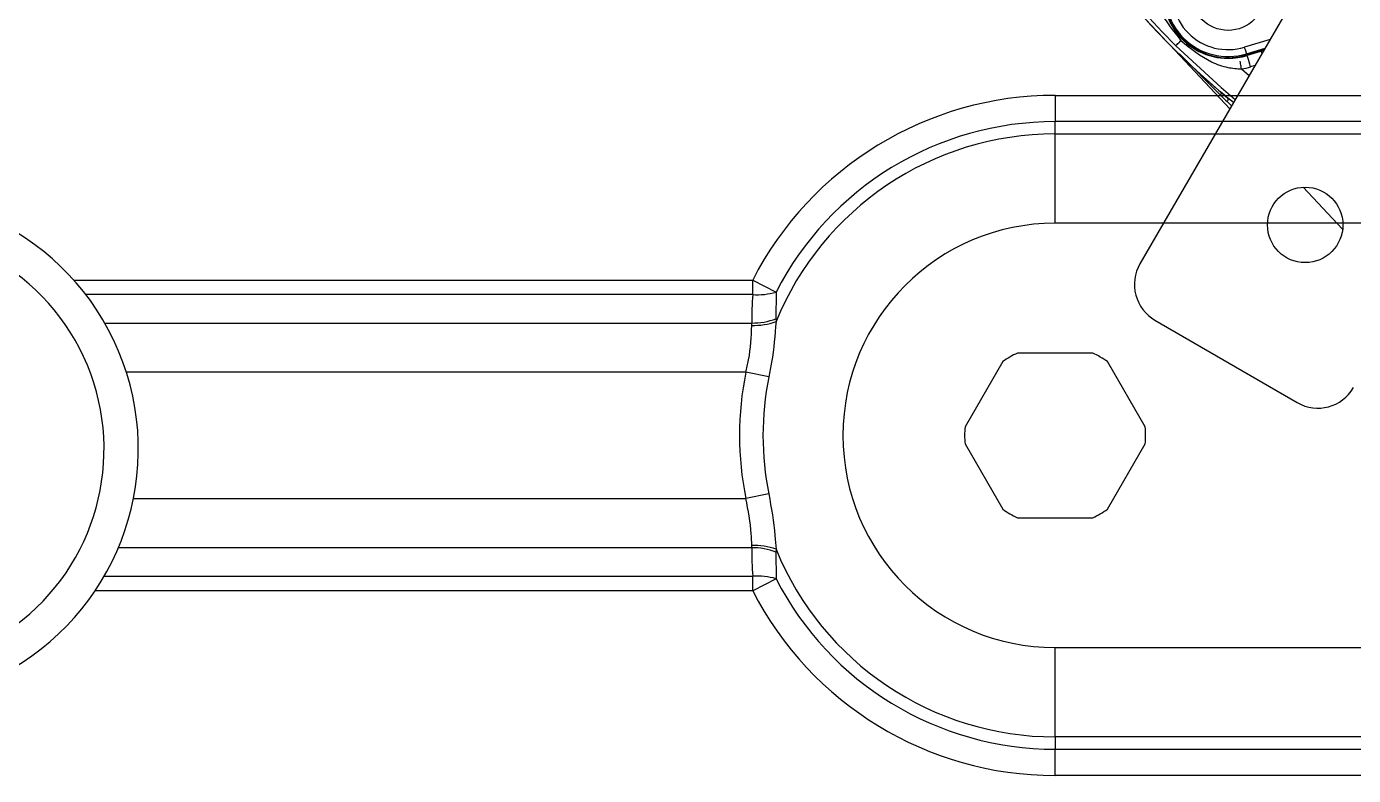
# Model space of a CAD drawing. Header units: millimetres. Extents: x 4754612 to 5801174, y 2368242 to 2777223.
# Drawn here: x 5551994.2 to 5552091, y 2415243.1 to 2415297.7 of the extents above; entities that cross this region are included whole.
import ezdxf

# ---------------------------------------------------------------- set-up
doc = ezdxf.new("R2010")
doc.units = ezdxf.units.MM
doc.header["$LTSCALE"] = 1000
for name, color, linetype in [('253', 253, 'Continuous'), ('DOOR', 4, 'Continuous'), ('HAT', 252, 'Continuous')]:
    doc.layers.add(name, color=color, linetype=linetype)

# ---------------------------------------------------------------- blocks, each defined once
blk = doc.blocks.new('방화셔터 기본')
at = {"layer": '253', "linetype": 'Continuous', "lineweight": 25}
for p, q in [((5542323.529, 8102044.89), (5542310.495, 8102022.409)), ((5542317.049, 8102033.714), (5542312.694, 8102038.361)), ((5542319.984, 8102038.776), (5542318.127, 8102038.208)), ((5542318.273, 8102037.73), (5542319.615, 8102038.141)), ((5542319.548, 8102038.025), (5542318.299, 8102037.643)), ((5542319.518, 8102037.972), (5542318.312, 8102037.603)), ((5542313.377, 8102037.731), (5542316.368, 8102034.707)), ((5542318.299, 8102037.643), (5542318.273, 8102037.73)), ((5542318.299, 8102037.643), (5542318.312, 8102037.603)), ((5542317.902, 8102036.621), (5542318.463, 8102036.153)), ((5542318.884, 8102036.878), (5542318.563, 8102036.78)), ((5542316.86, 8102034.241), (5542317.182, 8102033.944)), ((5542317.317, 8102034.176), (5542316.886, 8102034.523)), ((5542325.277, 8102024.934), (5542322.408, 8102027.995)), ((5542311.586, 8102018.309), (5542321.968, 8102012.291))]:
    blk.add_line(p, q, dxfattribs=at)
at = {"layer": '253', "linetype": 'Continuous'}
for p, q in [((5542304.302, 8102034.697), (5542304.302, 8102032.782)), ((5542304.302, 8102034.697), (5542403.302, 8102034.697)), ((5542304.302, 8102031.883), (5542304.302, 8102032.782)), ((5542403.302, 8102032.782), (5542304.302, 8102032.782)), ((5542304.302, 8102025.372), (5542304.302, 8102031.883)), ((5542304.302, 8102031.883), (5542403.302, 8102031.883)), ((5542403.302, 8102025.372), (5542304.302, 8102025.372)), ((5542232.716, 8102021.229), (5542282.244, 8102021.229)), ((5542282.244, 8102021.229), (5542283.947, 8102020.354)), ((5542282.244, 8102020.173), (5542282.244, 8102021.229)), ((5542282.244, 8102020.173), (5542233.593, 8102020.173)), ((5542283.947, 8102020.354), (5542283.94, 8102018.412)), ((5542234.978, 8102018.094), (5542282.173, 8102018.094)), ((5542282.173, 8102017.921), (5542282.173, 8102018.094)), ((5542283.94, 8102018.412), (5542283.946, 8102018.203)), ((5542307.051, 8102015.899), (5542301.552, 8102015.899)), ((5542300.48, 8102015.28), (5542297.731, 8102010.518)), ((5542310.873, 8102010.518), (5542308.123, 8102015.28)), ((5542281.744, 8102014.502), (5542236.558, 8102014.502)), ((5542283.425, 8102014.159), (5542281.744, 8102014.502)), ((5542297.731, 8102009.28), (5542300.48, 8102004.518)), ((5542308.123, 8102004.518), (5542310.873, 8102009.28)), ((5542237.074, 8102005.297), (5542281.744, 8102005.297)), ((5542283.425, 8102005.64), (5542281.744, 8102005.297)), ((5542301.552, 8102003.899), (5542307.051, 8102003.899)), ((5542282.173, 8102001.704), (5542235.973, 8102001.704)), ((5542282.173, 8102001.704), (5542282.173, 8102001.877)), ((5542283.946, 8102001.595), (5542283.94, 8102001.386)), ((5542283.94, 8102001.386), (5542283.947, 8101999.444)), ((5542234.938, 8101999.625), (5542282.244, 8101999.625)), ((5542282.244, 8101998.569), (5542282.244, 8101999.625)), ((5542283.947, 8101999.444), (5542282.244, 8101998.569)), ((5542282.244, 8101998.569), (5542234.278, 8101998.569)), ((5542304.302, 8101987.915), (5542304.302, 8101994.426)), ((5542304.302, 8101994.426), (5542403.302, 8101994.426)), ((5542403.302, 8101987.915), (5542304.302, 8101987.915)), ((5542304.302, 8101987.915), (5542304.302, 8101987.016)), ((5542304.302, 8101987.016), (5542403.302, 8101987.016)), ((5542304.302, 8101985.101), (5542304.302, 8101987.016)), ((5542403.302, 8101985.101), (5542304.302, 8101985.101))]:
    blk.add_line(p, q, dxfattribs=at)
at = {"layer": '253', "linetype": 'Continuous', "lineweight": 25, "flags": 128}
for points in [[(5542313.108, 8102038.317), (5542313.114, 8102038.323), (5542313.132, 8102038.342), (5542313.163, 8102038.372), (5542313.205, 8102038.415), (5542313.259, 8102038.469), (5542313.324, 8102038.534), (5542313.4, 8102038.609), (5542313.485, 8102038.694)], [(5542313.108, 8102038.317), (5542316.409, 8102035.266), (5542317.447, 8102034.4)], [(5542318.273, 8102037.73), (5542318.27, 8102037.74), (5542318.261, 8102037.768), (5542318.247, 8102037.813), (5542318.229, 8102037.872), (5542318.207, 8102037.945), (5542318.182, 8102038.027), (5542318.155, 8102038.116), (5542318.127, 8102038.208)], [(5542318.563, 8102036.78), (5542318.506, 8102036.967), (5542318.451, 8102037.146), (5542318.401, 8102037.312), (5542318.356, 8102037.457), (5542318.32, 8102037.575), (5542318.312, 8102037.603)], [(5542319.328, 8102037.914), (5542319.336, 8102037.886), (5542319.373, 8102037.767), (5542319.382, 8102037.738)]]:
    blk.add_lwpolyline(points, dxfattribs=at)
at = {"layer": '253', "linetype": 'Continuous', "lineweight": 25}
for centre, radius in [((5542316.926, 8102042.136), 2.7), ((5542322.545, 8102025.249), 2.75)]:
    blk.add_circle(centre, radius, dxfattribs=at)
for centre, radius, start, end in [((5542353.589, 8102078.799), 57.512, 175.59453, 230.3425), ((5542353.589, 8102078.799), 57.512, 176.61825, 229.32094), ((5542353.589, 8102078.799), 57.25, 180.35652, 225.00037), ((5542316.926, 8102042.136), 4.74, 163, 270), ((5542316.926, 8102042.136), 4.607, 163, 287), ((5542316.926, 8102042.136), 4.107, 163, 287), ((5542316.926, 8102042.136), 4.698, 180, 287), ((5542316.926, 8102042.136), 4.74, 270, 287), ((5542316.926, 8102042.136), 5.6, 280.03647, 287), ((5542313.091, 8102020.904), 3, 149.89788, 239.89788), ((5542323.472, 8102014.886), 3, 239.89788, 329.89788)]:
    blk.add_arc(centre, radius, start, end, dxfattribs=at)
at = {"layer": '253', "linetype": 'Continuous'}
for centre, radius, start, end in [((5542304.302, 8102009.899), 24.798, 90, 152.81267), ((5542304.302, 8102009.899), 22.883, 90, 152.81267), ((5542304.302, 8102009.899), 21.984, 90, 157.8066), ((5542218.928, 8102008.895), 18.5, 214.9531, 102.56933), ((5542218.928, 8102008.895), 16, 154.43906, 98.53268), ((5542304.302, 8102009.899), 15.473, 90, 270), ((5542282.611, 8102024.813), 4.654, 265.47753, 286.68753), ((5542282.238, 8102022.805), 4.711, 269.21371, 291.1818), ((5542282.305, 8102022.799), 4.88, 268.44511, 289.64665), ((5542304.302, 8102009.899), 6.6, 114.61998, 125.38002), ((5542304.302, 8102009.899), 6.6, 54.61998, 65.38002), ((5542304.302, 8102009.899), 23.023, 168.46824, 191.53176), ((5542304.302, 8102009.899), 21.307, 168.46824, 191.53176), ((5542304.302, 8102009.899), 6.6, 174.61998, 185.38002), ((5542304.302, 8102009.899), 6.6, 354.61998, 5.38002), ((5542304.302, 8102009.899), 6.6, 234.61998, 245.38002), ((5542304.302, 8102009.899), 6.6, 294.61998, 305.38002), ((5542282.305, 8101996.999), 4.88, 70.35335, 91.55489), ((5542282.238, 8101996.994), 4.711, 68.8182, 90.78629), ((5542304.302, 8102009.899), 21.984, 202.1934, 270), ((5542282.611, 8101994.986), 4.654, 73.31247, 94.52247), ((5542304.302, 8102009.899), 22.883, 207.18733, 270), ((5542304.302, 8102009.899), 24.798, 207.18733, 270)]:
    blk.add_arc(centre, radius, start, end, dxfattribs=at)
for centre, start_param, end_param in [((5542304.302, 8102018.251), 1.490803, 1.577341), ((5542304.302, 8102001.547), 1.564251, 1.65079)]:
    blk.add_ellipse(centre, major_axis=(0, 24.046), ratio=0.920272, start_param=start_param, end_param=end_param, dxfattribs=at)
at = {"layer": '253', "linetype": 'Continuous', "lineweight": 25}
for points, knots in [([(5542311.412, 8102043.112), (5542311.438, 8102042.78), (5542311.498, 8102042.021), (5542312.054, 8102040.45), (5542312.905, 8102039.405), (5542313.485, 8102038.694)], [0, 0, 0, 0, 0.198136, 0.454052, 1, 1, 1, 1]), ([(5542313.485, 8102038.694), (5542314.193, 8102038.117), (5542315.236, 8102037.267), (5542316.806, 8102036.709), (5542317.568, 8102036.648), (5542317.902, 8102036.621)], [0, 0, 0, 0, 0.5439884, 0.8003224, 1, 1, 1, 1]), ([(5542317.902, 8102036.621), (5542317.879, 8102036.753), (5542317.841, 8102036.963), (5542317.812, 8102037.128), (5542317.801, 8102037.189)], [0, 0, 0, 0, 0.6259264, 1, 1, 1, 1]), ([(5542316.886, 8102034.523), (5542316.906, 8102034.503), (5542316.914, 8102034.469), (5542316.905, 8102034.373), (5542316.888, 8102034.312), (5542316.86, 8102034.241)], [0, 0, 0, 0, 0.5, 0.5, 1, 1, 1, 1])]:
    blk.add_open_spline(points, degree=3, knots=knots, dxfattribs=at)
for points in [[(5542316.376, 8102034.95), (5542316.418, 8102034.919), (5542316.415, 8102034.832), (5542316.368, 8102034.707)], [(5542316.368, 8102034.707), (5542316.531, 8102034.551), (5542316.696, 8102034.396), (5542316.86, 8102034.241)], [(5542316.886, 8102034.523), (5542316.715, 8102034.664), (5542316.545, 8102034.806), (5542316.376, 8102034.95)]]:
    blk.add_open_spline(points, degree=3, dxfattribs=at)
at = {"layer": '253', "linetype": 'Continuous'}
for points, knots in [([(5542281.744, 8102014.502), (5542281.816, 8102014.801), (5542282.095, 8102015.953), (5542282.14, 8102017.084), (5542282.173, 8102017.921)], [0, 0, 0, 0, 0.260068, 1, 1, 1, 1]), ([(5542283.946, 8102018.203), (5542283.866, 8102017.217), (5542283.756, 8102015.88), (5542283.494, 8102014.517), (5542283.425, 8102014.159)], [0, 0, 0, 0, 0.737486, 1, 1, 1, 1]), ([(5542282.173, 8102001.877), (5542282.168, 8102002.16), (5542282.148, 8102003.257), (5542281.916, 8102004.428), (5542281.744, 8102005.297)], [0, 0, 0, 0, 0.2577219, 1, 1, 1, 1]), ([(5542283.425, 8102005.64), (5542283.599, 8102004.611), (5542283.833, 8102003.235), (5542283.923, 8102001.926), (5542283.946, 8102001.595)], [0, 0, 0, 0, 0.747127, 1, 1, 1, 1])]:
    blk.add_open_spline(points, degree=3, knots=knots, dxfattribs=at)
blk = doc.blocks.new('A$C27682B79')
at = {"layer": 'HAT', "xscale": -1}
blk.add_blockref('방화셔터 기본', (5542000.341, -8097757.399), dxfattribs=at)

msp = doc.modelspace()

# ---------------------------------------------------------------- block references
at = {"layer": 'DOOR', "xscale": -1}
msp.add_blockref('A$C27682B79', (5551765.295, 2411015.382), dxfattribs=at)

doc.saveas('drawing.dxf')
